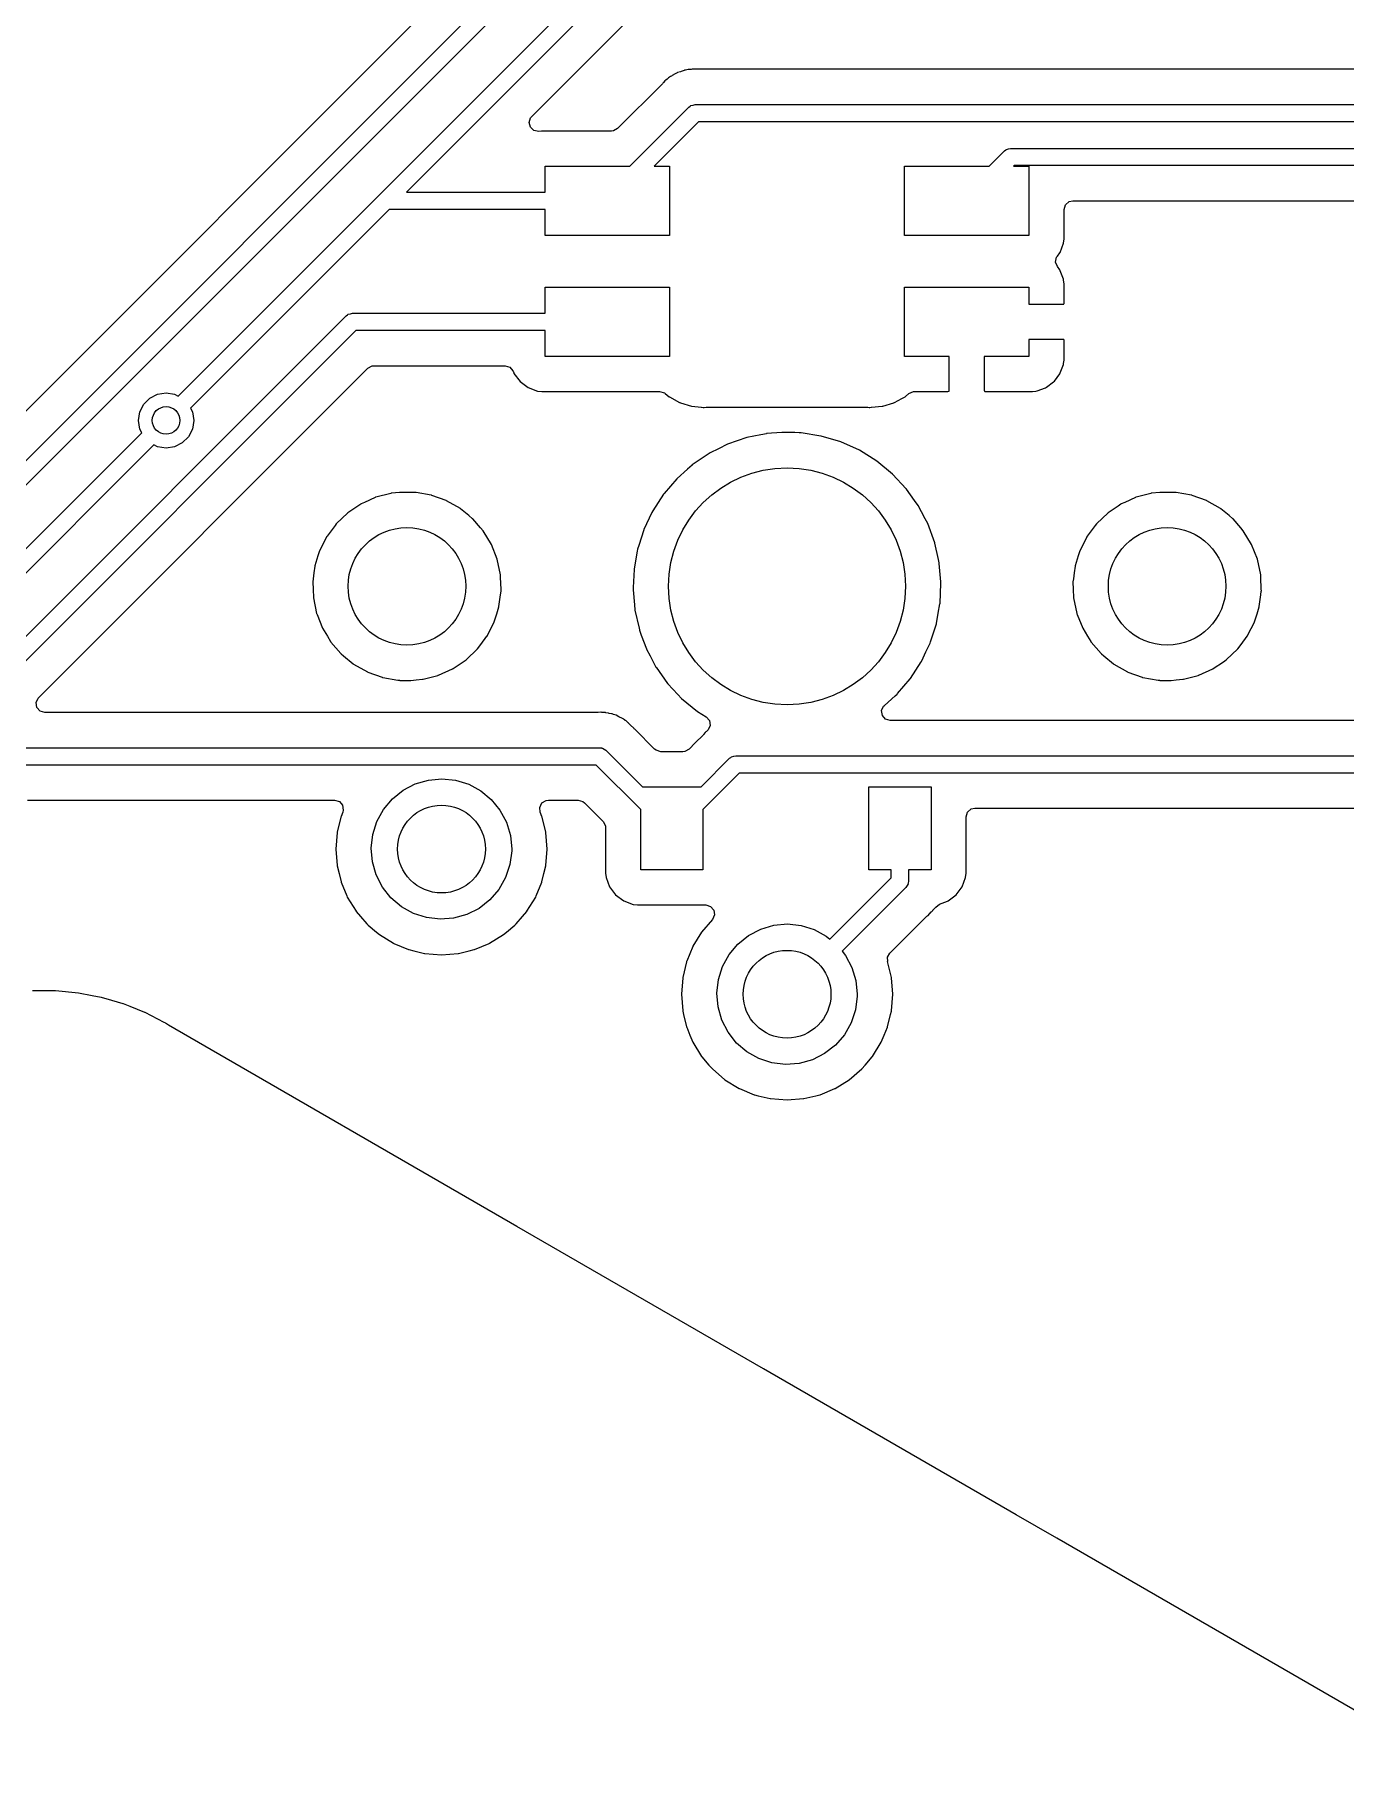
# Model space of a CAD drawing. Extents: x 189 to 319, y -167 to -61.
# Drawn here: x 276.86 to 295.83, y -166.07 to -141.1 of the extents above; entities that cross this region are included whole.
import ezdxf

# ---------------------------------------------------------------- set-up
doc = ezdxf.new("R2010")
doc.units = 0
doc.layers.add('BLACK', color=7, linetype='CONTINUOUS')

msp = doc.modelspace()

# ---------------------------------------------------------------- linework, layer by layer
at = {"layer": 'BLACK', "linetype": 'CONTINUOUS'}
for p, q in [((295.741, -127.544), (275.548, -147.736)), ((275.722, -148.281), (296.286, -127.717)), ((296.499, -127.857), (275.862, -148.494)), ((281.853, -143.421), (294.537, -130.737)), ((294.677, -130.95), (282.243, -143.384)), ((284.055, -142.291), (294.276, -132.069)), ((285.982, -141.775), (285.964, -141.797)), ((285.998, -141.763), (285.982, -141.775)), ((286.013, -141.75), (285.998, -141.763)), ((286.028, -141.735), (286.013, -141.75)), ((286.035, -141.731), (286.028, -141.735)), ((286.066, -141.713), (286.035, -141.731)), ((286.035, -141.731), (286.035, -141.731)), ((286.076, -141.706), (286.066, -141.713)), ((286.081, -141.703), (286.076, -141.706)), ((286.09, -141.696), (286.081, -141.703)), ((286.105, -141.685), (286.09, -141.696)), ((286.111, -141.68), (286.105, -141.685)), ((286.105, -141.685), (286.105, -141.685)), ((286.13, -141.673), (286.111, -141.68)), ((286.148, -141.664), (286.13, -141.673)), ((286.159, -141.658), (286.148, -141.664)), ((286.166, -141.654), (286.159, -141.658)), ((286.159, -141.658), (286.159, -141.658)), ((286.208, -141.642), (286.166, -141.654)), ((286.219, -141.638), (286.208, -141.642)), ((286.26, -141.622), (286.219, -141.638)), ((286.268, -141.621), (286.26, -141.622)), ((286.28, -141.619), (286.268, -141.621)), ((286.268, -141.621), (286.268, -141.621)), ((286.3, -141.615), (286.28, -141.619)), ((286.302, -141.614), (286.3, -141.615)), ((286.319, -141.609), (286.302, -141.614)), ((286.363, -141.608), (286.319, -141.609)), ((286.375, -141.607), (286.363, -141.608)), ((286.379, -141.606), (286.375, -141.607)), ((286.375, -141.607), (286.375, -141.607)), ((286.375, -141.607), (286.375, -141.607)), ((286.375, -141.607), (286.375, -141.607)), ((286.407, -141.606), (286.379, -141.606)), ((286.411, -141.606), (286.407, -141.606)), ((286.471, -141.605), (286.411, -141.606)), ((286.479, -141.604), (286.471, -141.605)), ((286.487, -141.606), (286.479, -141.604)), ((286.498, -141.606), (286.487, -141.606)), ((303.601, -141.606), (286.498, -141.606)), ((285.946, -141.817), (285.299, -142.464)), ((285.954, -141.809), (285.946, -141.817)), ((285.964, -141.797), (285.954, -141.809)), ((285.473, -143.009), (286.331, -142.152)), ((286.331, -142.152), (286.349, -142.138)), ((286.349, -142.138), (286.352, -142.135)), ((286.352, -142.135), (286.354, -142.134)), ((286.354, -142.134), (286.359, -142.13)), ((286.359, -142.13), (286.39, -142.124)), ((286.39, -142.124), (286.419, -142.115)), ((286.419, -142.115), (306.152, -142.115)), ((284.018, -142.376), (284.04, -142.308)), ((284.036, -142.445), (284.018, -142.376)), ((284.088, -142.493), (284.036, -142.445)), ((284.04, -142.308), (284.055, -142.291)), ((284.158, -142.505), (284.088, -142.493)), ((284.198, -142.501), (284.158, -142.505)), ((284.202, -142.501), (284.198, -142.501)), ((285.21, -142.501), (284.202, -142.501)), ((285.237, -142.498), (285.21, -142.501)), ((285.299, -142.464), (285.237, -142.498)), ((286.471, -142.365), (285.827, -143.009)), ((306.1, -142.365), (286.471, -142.365)), ((290.896, -142.787), (290.914, -142.773)), ((290.914, -142.773), (290.917, -142.77)), ((290.917, -142.77), (290.919, -142.769)), ((290.919, -142.769), (290.924, -142.765)), ((290.924, -142.765), (290.955, -142.759)), ((290.955, -142.759), (290.984, -142.75)), ((290.984, -142.75), (304.165, -142.75)), ((284.25, -143.384), (284.25, -143.009)), ((284.25, -143.009), (285.473, -143.009)), ((285.827, -143.009), (286.05, -143.009)), ((286.05, -143.009), (286.05, -144.009)), ((289.45, -144.009), (289.45, -143.009)), ((289.45, -143.009), (290.673, -143.009)), ((290.673, -143.009), (290.896, -142.787)), ((291.036, -143), (291.027, -143.009)), ((291.027, -143.009), (291.25, -143.009)), ((304.113, -143), (291.036, -143)), ((291.25, -143.009), (291.25, -144.009)), ((278.942, -146.332), (281.853, -143.421)), ((282.243, -143.384), (284.25, -143.384)), ((291.779, -143.566), (291.832, -143.52)), ((291.832, -143.52), (291.885, -143.508)), ((291.885, -143.508), (303.85, -143.508)), ((281.993, -143.634), (279.118, -146.508)), ((284.25, -143.634), (281.993, -143.634)), ((284.25, -144.009), (284.25, -143.634)), ((291.758, -143.635), (291.779, -143.566)), ((291.758, -144.057), (291.758, -143.635)), ((286.05, -144.009), (284.25, -144.009)), ((291.25, -144.009), (289.45, -144.009)), ((291.661, -144.309), (291.695, -144.263)), ((291.695, -144.263), (291.701, -144.256)), ((291.695, -144.263), (291.695, -144.263)), ((291.701, -144.256), (291.752, -144.119)), ((291.752, -144.119), (291.758, -144.057)), ((291.636, -144.394), (291.651, -144.324)), ((291.661, -144.46), (291.636, -144.394)), ((291.651, -144.324), (291.661, -144.309)), ((291.695, -144.505), (291.661, -144.46)), ((291.703, -144.521), (291.695, -144.505)), ((291.748, -144.641), (291.703, -144.521)), ((284.25, -145.134), (284.25, -144.759)), ((284.25, -144.759), (286.05, -144.759)), ((286.05, -144.759), (286.05, -145.759)), ((289.45, -145.759), (289.45, -144.759)), ((289.45, -144.759), (291.25, -144.759)), ((291.25, -144.759), (291.25, -145.005)), ((291.752, -144.657), (291.748, -144.641)), ((291.758, -144.708), (291.752, -144.657)), ((291.758, -144.714), (291.758, -144.708)), ((291.758, -144.992), (291.758, -144.714)), ((291.25, -145.005), (291.74, -145.005)), ((291.74, -145.005), (291.755, -145.001)), ((291.755, -145.001), (291.756, -144.999)), ((291.756, -144.999), (291.758, -144.992)), ((272.694, -153.849), (281.372, -145.171)), ((281.372, -145.171), (281.39, -145.157)), ((281.39, -145.157), (281.393, -145.154)), ((281.393, -145.154), (281.395, -145.153)), ((281.395, -145.153), (281.401, -145.149)), ((281.401, -145.149), (281.431, -145.143)), ((281.431, -145.143), (281.46, -145.134)), ((281.46, -145.134), (284.25, -145.134)), ((281.512, -145.384), (272.834, -154.062)), ((284.25, -145.384), (281.512, -145.384)), ((284.25, -145.759), (284.25, -145.384)), ((291.744, -145.513), (291.25, -145.513)), ((291.25, -145.513), (291.25, -145.759)), ((291.752, -145.515), (291.744, -145.513)), ((291.754, -145.516), (291.752, -145.515)), ((291.758, -145.531), (291.754, -145.516)), ((291.758, -145.804), (291.758, -145.531)), ((286.05, -145.759), (284.25, -145.759)), ((290.096, -145.759), (289.45, -145.759)), ((290.096, -146.254), (290.096, -145.759)), ((291.25, -145.759), (290.604, -145.759)), ((290.604, -145.759), (290.604, -146.249)), ((276.92, -150.695), (281.686, -145.93)), ((281.686, -145.93), (281.748, -145.895)), ((281.748, -145.895), (281.775, -145.893)), ((281.775, -145.893), (283.67, -145.893)), ((283.67, -145.893), (283.738, -145.913)), ((283.738, -145.913), (283.784, -145.966)), ((283.784, -145.966), (283.788, -145.974)), ((283.788, -145.974), (283.796, -145.997)), ((283.796, -145.997), (283.799, -146.006)), ((283.799, -146.006), (283.887, -146.122)), ((291.618, -146.115), (291.695, -146.013)), ((291.695, -146.013), (291.703, -145.997)), ((291.703, -145.997), (291.748, -145.877)), ((291.748, -145.877), (291.752, -145.861)), ((291.752, -145.861), (291.758, -145.811)), ((291.758, -145.811), (291.758, -145.804)), ((283.887, -146.122), (284.003, -146.21)), ((284.003, -146.21), (284.14, -146.261)), ((284.14, -146.261), (284.202, -146.268)), ((284.202, -146.268), (285.906, -146.268)), ((285.906, -146.268), (285.975, -146.288)), ((289.514, -146.296), (289.58, -146.268)), ((289.58, -146.268), (289.594, -146.267)), ((289.594, -146.267), (290.078, -146.267)), ((290.078, -146.267), (290.093, -146.263)), ((290.093, -146.263), (290.094, -146.261)), ((290.094, -146.261), (290.096, -146.254)), ((290.604, -146.249), (290.608, -146.264)), ((290.608, -146.264), (290.61, -146.265)), ((290.61, -146.265), (290.618, -146.267)), ((290.618, -146.267), (291.295, -146.267)), ((291.295, -146.267), (291.301, -146.267)), ((291.301, -146.267), (291.352, -146.261)), ((291.352, -146.261), (291.368, -146.258)), ((291.368, -146.258), (291.488, -146.212)), ((291.488, -146.212), (291.504, -146.204)), ((291.504, -146.204), (291.606, -146.127)), ((291.606, -146.127), (291.618, -146.115)), ((278.385, -146.561), (278.441, -146.45)), ((278.441, -146.45), (278.53, -146.361)), ((278.53, -146.361), (278.641, -146.305)), ((278.641, -146.305), (278.765, -146.285)), ((278.765, -146.285), (278.889, -146.305)), ((278.889, -146.305), (278.942, -146.332)), ((279.118, -146.508), (279.145, -146.561)), ((285.975, -146.288), (285.986, -146.296)), ((285.986, -146.296), (286.043, -146.343)), ((286.043, -146.343), (286.049, -146.346)), ((286.049, -146.346), (286.195, -146.424)), ((286.195, -146.424), (286.195, -146.424)), ((286.195, -146.424), (286.201, -146.427)), ((286.201, -146.427), (286.207, -146.429)), ((286.207, -146.429), (286.207, -146.429)), ((286.207, -146.429), (286.366, -146.477)), ((286.366, -146.477), (286.366, -146.477)), ((286.366, -146.477), (286.372, -146.479)), ((286.372, -146.479), (286.506, -146.492)), ((286.506, -146.492), (286.514, -146.493)), ((286.514, -146.493), (286.537, -146.497)), ((286.537, -146.497), (286.544, -146.497)), ((286.544, -146.497), (286.545, -146.497)), ((286.545, -146.497), (286.545, -146.497)), ((286.545, -146.497), (286.55, -146.497)), ((286.55, -146.497), (286.578, -146.493)), ((286.578, -146.493), (286.595, -146.492)), ((286.595, -146.492), (288.897, -146.492)), ((288.897, -146.492), (288.918, -146.494)), ((288.918, -146.494), (288.937, -146.497)), ((288.937, -146.497), (288.944, -146.497)), ((288.944, -146.497), (288.945, -146.497)), ((288.945, -146.497), (288.945, -146.497)), ((288.945, -146.497), (288.95, -146.497)), ((288.95, -146.497), (288.966, -146.495)), ((288.966, -146.495), (288.971, -146.494)), ((288.971, -146.494), (289.128, -146.479)), ((289.128, -146.479), (289.134, -146.477)), ((289.134, -146.477), (289.293, -146.429)), ((289.134, -146.477), (289.134, -146.477)), ((289.293, -146.429), (289.299, -146.427)), ((289.293, -146.429), (289.293, -146.429)), ((289.299, -146.427), (289.305, -146.424)), ((289.305, -146.424), (289.412, -146.367)), ((289.305, -146.424), (289.305, -146.424)), ((289.412, -146.367), (289.457, -146.343)), ((289.457, -146.343), (289.462, -146.339)), ((289.462, -146.339), (289.514, -146.296)), ((289.462, -146.339), (289.462, -146.339)), ((278.365, -146.685), (278.385, -146.561)), ((278.385, -146.809), (278.365, -146.685)), ((279.145, -146.561), (279.165, -146.685)), ((279.165, -146.685), (279.145, -146.809)), ((272.024, -153.25), (278.412, -146.862)), ((278.412, -146.862), (278.385, -146.809)), ((279, -147.009), (278.889, -147.065)), ((279.089, -146.92), (279, -147.009)), ((279.145, -146.809), (279.089, -146.92)), ((287.166, -146.934), (286.887, -147.03)), ((287.369, -146.893), (287.166, -146.934)), ((287.451, -146.877), (287.369, -146.893)), ((287.455, -146.876), (287.451, -146.877)), ((287.451, -146.877), (287.451, -146.877)), ((287.675, -146.861), (287.455, -146.876)), ((287.86, -146.861), (287.675, -146.861)), ((287.861, -146.861), (287.86, -146.861)), ((287.927, -146.864), (287.861, -146.861)), ((287.861, -146.861), (287.861, -146.861)), ((287.952, -146.865), (287.927, -146.864)), ((287.955, -146.866), (287.952, -146.865)), ((288.239, -146.911), (287.955, -146.866)), ((287.955, -146.866), (287.955, -146.866)), ((288.244, -146.911), (288.239, -146.911)), ((288.239, -146.911), (288.239, -146.911)), ((288.527, -146.996), (288.244, -146.911)), ((288.796, -147.117), (288.527, -146.996)), ((278.588, -147.038), (272.164, -153.463)), ((278.641, -147.065), (278.588, -147.038)), ((278.765, -147.085), (278.641, -147.065)), ((278.889, -147.065), (278.765, -147.085)), ((286.623, -147.162), (286.378, -147.328)), ((286.637, -147.155), (286.623, -147.162)), ((286.759, -147.094), (286.637, -147.155)), ((286.887, -147.03), (286.759, -147.094)), ((289.047, -147.273), (288.796, -147.117)), ((289.275, -147.46), (289.047, -147.273)), ((286.155, -147.528), (285.974, -147.741)), ((286.158, -147.525), (286.155, -147.528)), ((286.155, -147.528), (286.155, -147.528)), ((286.31, -147.39), (286.158, -147.525)), ((286.375, -147.331), (286.31, -147.39)), ((286.378, -147.328), (286.375, -147.331)), ((286.375, -147.331), (286.375, -147.331)), ((289.278, -147.463), (289.275, -147.46)), ((289.474, -147.673), (289.278, -147.463)), ((282.015, -147.741), (281.802, -147.796)), ((282.02, -147.739), (282.015, -147.741)), ((282.015, -147.741), (282.015, -147.741)), ((282.025, -147.739), (282.02, -147.739)), ((282.144, -147.729), (282.025, -147.739)), ((282.025, -147.739), (282.025, -147.739)), ((282.192, -147.725), (282.144, -147.729)), ((282.354, -147.725), (282.192, -147.725)), ((282.356, -147.725), (282.354, -147.725)), ((282.361, -147.725), (282.356, -147.725)), ((282.356, -147.725), (282.356, -147.725)), ((282.378, -147.726), (282.361, -147.725)), ((282.382, -147.727), (282.378, -147.726)), ((282.6, -147.766), (282.382, -147.727)), ((282.382, -147.727), (282.382, -147.727)), ((282.605, -147.767), (282.6, -147.766)), ((282.6, -147.766), (282.6, -147.766)), ((282.61, -147.769), (282.605, -147.767)), ((282.817, -147.844), (282.61, -147.769)), ((282.61, -147.769), (282.61, -147.769)), ((285.964, -147.753), (285.807, -147.994)), ((285.966, -147.749), (285.964, -147.753)), ((285.964, -147.753), (285.964, -147.753)), ((285.974, -147.741), (285.966, -147.749)), ((289.477, -147.676), (289.474, -147.673)), ((289.474, -147.673), (289.474, -147.673)), ((289.479, -147.679), (289.477, -147.676)), ((289.596, -147.844), (289.479, -147.679)), ((289.479, -147.679), (289.479, -147.679)), ((293.015, -147.741), (292.802, -147.796)), ((293.02, -147.739), (293.015, -147.741)), ((293.015, -147.741), (293.015, -147.741)), ((293.025, -147.739), (293.02, -147.739)), ((293.144, -147.729), (293.025, -147.739)), ((293.025, -147.739), (293.025, -147.739)), ((293.192, -147.725), (293.144, -147.729)), ((293.354, -147.725), (293.192, -147.725)), ((293.356, -147.725), (293.354, -147.725)), ((293.361, -147.725), (293.356, -147.725)), ((293.356, -147.725), (293.356, -147.725)), ((293.378, -147.726), (293.361, -147.725)), ((293.382, -147.727), (293.378, -147.726)), ((293.6, -147.766), (293.382, -147.727)), ((293.382, -147.727), (293.382, -147.727)), ((293.605, -147.767), (293.6, -147.766)), ((293.6, -147.766), (293.6, -147.766)), ((293.61, -147.769), (293.605, -147.767)), ((293.817, -147.844), (293.61, -147.769)), ((293.61, -147.769), (293.61, -147.769)), ((281.395, -148.021), (281.228, -148.18)), ((281.54, -147.923), (281.395, -148.021)), ((281.582, -147.895), (281.54, -147.923)), ((281.586, -147.892), (281.582, -147.895)), ((281.582, -147.895), (281.582, -147.895)), ((281.636, -147.87), (281.586, -147.892)), ((281.792, -147.799), (281.636, -147.87)), ((281.797, -147.797), (281.792, -147.799)), ((281.792, -147.799), (281.792, -147.799)), ((281.802, -147.796), (281.797, -147.797)), ((281.802, -147.796), (281.802, -147.796)), ((282.822, -147.846), (282.817, -147.844)), ((282.817, -147.844), (282.817, -147.844)), ((283.023, -147.96), (282.822, -147.846)), ((283.027, -147.963), (283.023, -147.96)), ((283.145, -148.06), (283.027, -147.963)), ((283.027, -147.963), (283.027, -147.963)), ((285.795, -148.018), (285.678, -148.264)), ((285.803, -148.001), (285.795, -148.018)), ((285.805, -147.997), (285.803, -148.001)), ((285.803, -148.001), (285.803, -148.001)), ((285.807, -147.994), (285.805, -147.997)), ((289.648, -147.917), (289.596, -147.844)), ((289.697, -148.009), (289.648, -147.917)), ((289.75, -148.11), (289.697, -148.009)), ((292.395, -148.021), (292.228, -148.18)), ((292.54, -147.923), (292.395, -148.021)), ((292.582, -147.895), (292.54, -147.923)), ((292.586, -147.892), (292.582, -147.895)), ((292.582, -147.895), (292.582, -147.895)), ((292.636, -147.87), (292.586, -147.892)), ((292.792, -147.799), (292.636, -147.87)), ((292.797, -147.797), (292.792, -147.799)), ((292.792, -147.799), (292.792, -147.799)), ((292.802, -147.796), (292.797, -147.797)), ((292.802, -147.796), (292.802, -147.796)), ((293.822, -147.846), (293.817, -147.844)), ((293.817, -147.844), (293.817, -147.844)), ((294.023, -147.96), (293.822, -147.846)), ((294.027, -147.963), (294.023, -147.96)), ((294.145, -148.06), (294.027, -147.963)), ((294.027, -147.963), (294.027, -147.963)), ((281.21, -148.204), (281.094, -148.36)), ((281.228, -148.18), (281.21, -148.204)), ((283.201, -148.106), (283.145, -148.06)), ((283.205, -148.11), (283.201, -148.106)), ((283.316, -148.238), (283.205, -148.11)), ((283.205, -148.11), (283.205, -148.11)), ((283.352, -148.28), (283.316, -148.238)), ((285.677, -148.268), (285.605, -148.493)), ((285.678, -148.264), (285.677, -148.268)), ((285.677, -148.268), (285.677, -148.268)), ((289.785, -148.178), (289.75, -148.11)), ((289.887, -148.455), (289.785, -148.178)), ((292.21, -148.204), (292.094, -148.36)), ((292.228, -148.18), (292.21, -148.204)), ((294.201, -148.106), (294.145, -148.06)), ((294.205, -148.11), (294.201, -148.106)), ((294.316, -148.238), (294.205, -148.11)), ((294.205, -148.11), (294.205, -148.11)), ((294.352, -148.28), (294.316, -148.238)), ((281.033, -148.477), (280.986, -148.571)), ((281.088, -148.37), (281.033, -148.477)), ((281.09, -148.365), (281.088, -148.37)), ((281.094, -148.36), (281.09, -148.365)), ((283.472, -148.477), (283.352, -148.28)), ((283.557, -148.692), (283.472, -148.477)), ((285.605, -148.493), (285.588, -148.545)), ((289.888, -148.459), (289.887, -148.455)), ((289.941, -148.697), (289.888, -148.459)), ((289.888, -148.459), (289.888, -148.459)), ((292.033, -148.477), (291.986, -148.571)), ((292.088, -148.37), (292.033, -148.477)), ((292.09, -148.365), (292.088, -148.37)), ((292.094, -148.36), (292.09, -148.365)), ((294.472, -148.477), (294.352, -148.28)), ((294.557, -148.692), (294.472, -148.477)), ((280.963, -148.644), (280.919, -148.786)), ((280.986, -148.571), (280.963, -148.644)), ((283.604, -148.918), (283.557, -148.692)), ((285.583, -148.576), (285.537, -148.831)), ((285.588, -148.545), (285.583, -148.576)), ((289.952, -148.743), (289.941, -148.697)), ((289.953, -148.755), (289.952, -148.743)), ((289.976, -149.02), (289.953, -148.755)), ((291.963, -148.644), (291.919, -148.786)), ((291.986, -148.571), (291.963, -148.644)), ((294.604, -148.918), (294.557, -148.692)), ((280.893, -148.975), (280.887, -149.02)), ((280.887, -149.02), (280.887, -149.025)), ((280.887, -149.025), (280.891, -149.127)), ((280.887, -149.025), (280.887, -149.025)), ((280.904, -148.891), (280.893, -148.975)), ((280.918, -148.791), (280.904, -148.891)), ((280.919, -148.786), (280.918, -148.791)), ((280.919, -148.786), (280.919, -148.786)), ((283.606, -148.957), (283.604, -148.918)), ((283.612, -149.127), (283.606, -148.957)), ((285.536, -148.84), (285.524, -149.1)), ((285.537, -148.831), (285.536, -148.836)), ((285.536, -148.836), (285.536, -148.84)), ((285.536, -148.84), (285.536, -148.84)), ((289.977, -149.037), (289.976, -149.02)), ((291.893, -148.975), (291.887, -149.02)), ((291.887, -149.02), (291.887, -149.025)), ((291.887, -149.025), (291.891, -149.127)), ((291.887, -149.025), (291.887, -149.025)), ((291.904, -148.891), (291.893, -148.975)), ((291.918, -148.791), (291.904, -148.891)), ((291.919, -148.786), (291.918, -148.791)), ((291.919, -148.786), (291.919, -148.786)), ((294.606, -148.957), (294.604, -148.918)), ((294.612, -149.127), (294.606, -148.957)), ((280.891, -149.127), (280.896, -149.25)), ((280.896, -149.25), (280.943, -149.476)), ((283.582, -149.377), (283.605, -149.206)), ((283.605, -149.206), (283.612, -149.154)), ((283.613, -149.148), (283.612, -149.127)), ((283.612, -149.154), (283.613, -149.148)), ((283.612, -149.154), (283.612, -149.154)), ((285.524, -149.1), (285.523, -149.131)), ((285.523, -149.131), (285.523, -149.135)), ((285.523, -149.135), (285.523, -149.135)), ((285.523, -149.135), (285.542, -149.352)), ((289.964, -149.328), (289.977, -149.042)), ((289.977, -149.042), (289.977, -149.037)), ((289.977, -149.042), (289.977, -149.042)), ((291.891, -149.127), (291.896, -149.25)), ((291.896, -149.25), (291.943, -149.476)), ((294.582, -149.377), (294.605, -149.206)), ((294.605, -149.206), (294.612, -149.154)), ((294.613, -149.148), (294.612, -149.127)), ((294.612, -149.154), (294.613, -149.148)), ((294.612, -149.154), (294.612, -149.154)), ((280.943, -149.476), (280.945, -149.481)), ((280.945, -149.481), (280.945, -149.481)), ((280.945, -149.481), (280.95, -149.494)), ((280.95, -149.494), (281.028, -149.691)), ((283.514, -149.597), (283.55, -149.481)), ((283.55, -149.481), (283.581, -149.382)), ((283.581, -149.382), (283.582, -149.377)), ((283.581, -149.382), (283.581, -149.382)), ((285.542, -149.352), (285.548, -149.425)), ((285.548, -149.425), (285.549, -149.429)), ((285.549, -149.429), (285.549, -149.429)), ((285.549, -149.429), (285.608, -149.691)), ((289.912, -149.623), (289.939, -149.471)), ((289.939, -149.471), (289.963, -149.337)), ((289.963, -149.337), (289.964, -149.332)), ((289.963, -149.337), (289.963, -149.337)), ((289.964, -149.332), (289.964, -149.328)), ((291.943, -149.476), (291.945, -149.481)), ((291.945, -149.481), (291.945, -149.481)), ((291.945, -149.481), (291.95, -149.494)), ((291.95, -149.494), (292.028, -149.691)), ((294.514, -149.597), (294.55, -149.481)), ((294.55, -149.481), (294.581, -149.382)), ((294.581, -149.382), (294.582, -149.377)), ((294.581, -149.382), (294.581, -149.382)), ((281.028, -149.691), (281.099, -149.807)), ((283.41, -149.803), (283.464, -149.695)), ((283.464, -149.695), (283.512, -149.602)), ((283.512, -149.602), (283.514, -149.597)), ((283.512, -149.602), (283.512, -149.602)), ((285.608, -149.691), (285.613, -149.713)), ((285.613, -149.713), (285.614, -149.717)), ((285.614, -149.717), (285.614, -149.717)), ((285.614, -149.717), (285.64, -149.789)), ((289.826, -149.889), (289.911, -149.627)), ((289.911, -149.627), (289.912, -149.623)), ((289.911, -149.627), (289.911, -149.627)), ((292.028, -149.691), (292.099, -149.807)), ((294.41, -149.803), (294.464, -149.695)), ((294.464, -149.695), (294.512, -149.602)), ((294.512, -149.602), (294.514, -149.597)), ((294.512, -149.602), (294.512, -149.602)), ((281.099, -149.807), (281.145, -149.883)), ((281.145, -149.883), (281.148, -149.888)), ((281.148, -149.888), (281.151, -149.892)), ((281.151, -149.892), (281.295, -150.057)), ((283.105, -150.147), (283.272, -149.988)), ((283.272, -149.988), (283.319, -149.924)), ((283.319, -149.924), (283.406, -149.807)), ((283.406, -149.807), (283.41, -149.803)), ((283.406, -149.807), (283.406, -149.807)), ((285.64, -149.789), (285.715, -149.99)), ((285.715, -149.99), (285.717, -149.994)), ((285.717, -149.994), (285.717, -149.994)), ((285.717, -149.994), (285.767, -150.09)), ((289.76, -150.034), (289.822, -149.904)), ((289.822, -149.904), (289.826, -149.889)), ((292.099, -149.807), (292.145, -149.883)), ((292.145, -149.883), (292.148, -149.888)), ((292.148, -149.888), (292.151, -149.892)), ((292.151, -149.892), (292.295, -150.057)), ((294.105, -150.147), (294.272, -149.988)), ((294.272, -149.988), (294.319, -149.924)), ((294.319, -149.924), (294.406, -149.807)), ((294.406, -149.807), (294.41, -149.803)), ((294.406, -149.807), (294.406, -149.807)), ((281.295, -150.057), (281.299, -150.062)), ((281.299, -150.062), (281.332, -150.089)), ((281.332, -150.089), (281.473, -150.205)), ((281.473, -150.205), (281.473, -150.205)), ((281.473, -150.205), (281.477, -150.208)), ((281.477, -150.208), (281.678, -150.323)), ((282.914, -150.276), (282.918, -150.273)), ((282.918, -150.273), (283.065, -150.175)), ((282.918, -150.273), (282.918, -150.273)), ((283.065, -150.175), (283.105, -150.147)), ((285.767, -150.09), (285.852, -150.252)), ((285.852, -150.252), (285.855, -150.255)), ((285.855, -150.255), (286.021, -150.489)), ((289.536, -150.415), (289.693, -150.175)), ((289.693, -150.175), (289.695, -150.171)), ((289.693, -150.175), (289.693, -150.175)), ((289.695, -150.171), (289.7, -150.161)), ((289.7, -150.161), (289.76, -150.034)), ((292.295, -150.057), (292.299, -150.062)), ((292.299, -150.062), (292.332, -150.089)), ((292.332, -150.089), (292.473, -150.205)), ((292.473, -150.205), (292.473, -150.205)), ((292.473, -150.205), (292.477, -150.208)), ((292.477, -150.208), (292.678, -150.323)), ((293.914, -150.276), (293.918, -150.273)), ((293.918, -150.273), (294.065, -150.175)), ((293.918, -150.273), (293.918, -150.273)), ((294.065, -150.175), (294.105, -150.147)), ((281.678, -150.323), (281.683, -150.324)), ((281.683, -150.324), (281.683, -150.324)), ((281.683, -150.324), (281.89, -150.399)), ((281.89, -150.399), (281.89, -150.399)), ((281.89, -150.399), (281.895, -150.401)), ((281.895, -150.401), (281.9, -150.402)), ((281.9, -150.402), (281.9, -150.402)), ((281.9, -150.402), (282.118, -150.442)), ((282.118, -150.442), (282.118, -150.442)), ((282.118, -150.442), (282.122, -150.442)), ((282.122, -150.442), (282.139, -150.443)), ((282.139, -150.443), (282.144, -150.443)), ((282.144, -150.443), (282.144, -150.443)), ((282.144, -150.443), (282.146, -150.444)), ((282.146, -150.444), (282.308, -150.444)), ((282.308, -150.444), (282.382, -150.437)), ((282.382, -150.437), (282.475, -150.429)), ((282.475, -150.429), (282.475, -150.429)), ((282.475, -150.429), (282.48, -150.429)), ((282.48, -150.429), (282.485, -150.428)), ((282.485, -150.428), (282.698, -150.372)), ((282.485, -150.428), (282.485, -150.428)), ((282.698, -150.372), (282.703, -150.371)), ((282.698, -150.372), (282.698, -150.372)), ((282.703, -150.371), (282.708, -150.369)), ((282.708, -150.369), (282.909, -150.278)), ((282.708, -150.369), (282.708, -150.369)), ((282.909, -150.278), (282.914, -150.276)), ((286.021, -150.489), (286.021, -150.489)), ((286.021, -150.489), (286.023, -150.492)), ((286.023, -150.492), (286.026, -150.495)), ((286.026, -150.495), (286.026, -150.495)), ((286.026, -150.495), (286.169, -150.648)), ((289.348, -150.635), (289.531, -150.422)), ((289.531, -150.422), (289.534, -150.419)), ((289.531, -150.422), (289.531, -150.422)), ((289.534, -150.419), (289.536, -150.415)), ((289.536, -150.415), (289.536, -150.415)), ((292.678, -150.323), (292.683, -150.324)), ((292.683, -150.324), (292.683, -150.324)), ((292.683, -150.324), (292.89, -150.399)), ((292.89, -150.399), (292.89, -150.399)), ((292.89, -150.399), (292.895, -150.401)), ((292.895, -150.401), (292.9, -150.402)), ((292.9, -150.402), (292.9, -150.402)), ((292.9, -150.402), (293.118, -150.442)), ((293.118, -150.442), (293.118, -150.442)), ((293.118, -150.442), (293.122, -150.442)), ((293.122, -150.442), (293.139, -150.443)), ((293.139, -150.443), (293.144, -150.443)), ((293.144, -150.443), (293.144, -150.443)), ((293.144, -150.443), (293.146, -150.444)), ((293.146, -150.444), (293.308, -150.444)), ((293.308, -150.444), (293.382, -150.437)), ((293.382, -150.437), (293.475, -150.429)), ((293.475, -150.429), (293.475, -150.429)), ((293.475, -150.429), (293.48, -150.429)), ((293.48, -150.429), (293.485, -150.428)), ((293.485, -150.428), (293.698, -150.372)), ((293.485, -150.428), (293.485, -150.428)), ((293.698, -150.372), (293.703, -150.371)), ((293.698, -150.372), (293.698, -150.372)), ((293.703, -150.371), (293.708, -150.369)), ((293.708, -150.369), (293.909, -150.278)), ((293.708, -150.369), (293.708, -150.369)), ((293.909, -150.278), (293.914, -150.276)), ((276.885, -150.766), (276.914, -150.702)), ((276.895, -150.836), (276.885, -150.766)), ((276.914, -150.702), (276.92, -150.695)), ((286.169, -150.648), (286.225, -150.708)), ((286.225, -150.708), (286.453, -150.896)), ((289.159, -150.806), (289.314, -150.668)), ((289.314, -150.668), (289.342, -150.643)), ((289.342, -150.643), (289.348, -150.635)), ((276.941, -150.89), (276.895, -150.836)), ((277.009, -150.91), (276.941, -150.89)), ((285.006, -150.91), (277.009, -150.91)), ((285.018, -150.91), (285.006, -150.91)), ((285.054, -150.906), (285.018, -150.91)), ((285.062, -150.905), (285.054, -150.906)), ((285.07, -150.907), (285.062, -150.905)), ((285.082, -150.909), (285.07, -150.907)), ((285.102, -150.91), (285.082, -150.909)), ((285.122, -150.91), (285.102, -150.91)), ((285.13, -150.912), (285.122, -150.91)), ((285.165, -150.921), (285.13, -150.912)), ((285.13, -150.912), (285.13, -150.912)), ((285.177, -150.923), (285.165, -150.921)), ((285.212, -150.929), (285.177, -150.923)), ((285.22, -150.93), (285.212, -150.929)), ((285.212, -150.929), (285.212, -150.929)), ((285.227, -150.934), (285.22, -150.93)), ((285.239, -150.938), (285.227, -150.934)), ((285.227, -150.934), (285.227, -150.934)), ((285.258, -150.945), (285.239, -150.938)), ((285.277, -150.95), (285.258, -150.945)), ((285.316, -150.971), (285.277, -150.95)), ((285.327, -150.976), (285.316, -150.971)), ((285.36, -150.991), (285.327, -150.976)), ((285.367, -150.994), (285.36, -150.991)), ((285.36, -150.991), (285.36, -150.991)), ((285.379, -151.003), (285.367, -150.994)), ((285.383, -151.006), (285.379, -151.003)), ((285.4, -151.017), (285.383, -151.006)), ((285.41, -151.023), (285.4, -151.017)), ((285.417, -151.027), (285.41, -151.023)), ((285.41, -151.023), (285.41, -151.023)), ((286.453, -150.896), (286.578, -150.973)), ((286.578, -150.973), (286.626, -151.026)), ((289.119, -150.882), (289.148, -150.818)), ((289.129, -150.952), (289.119, -150.882)), ((289.175, -151.006), (289.129, -150.952)), ((289.148, -150.818), (289.159, -150.806)), ((289.243, -151.026), (289.175, -151.006)), ((285.442, -151.05), (285.417, -151.027)), ((285.45, -151.057), (285.442, -151.05)), ((285.459, -151.065), (285.45, -151.057)), ((285.462, -151.067), (285.459, -151.065)), ((285.482, -151.087), (285.462, -151.067)), ((285.484, -151.09), (285.482, -151.087)), ((285.534, -151.137), (285.484, -151.09)), ((285.538, -151.143), (285.534, -151.137)), ((285.546, -151.151), (285.538, -151.143)), ((285.833, -151.439), (285.546, -151.151)), ((286.534, -151.237), (286.421, -151.35)), ((286.542, -151.228), (286.534, -151.237)), ((286.565, -151.2), (286.542, -151.228)), ((286.57, -151.194), (286.565, -151.2)), ((286.565, -151.2), (286.565, -151.2)), ((286.576, -151.189), (286.57, -151.194)), ((286.586, -151.182), (286.576, -151.189)), ((286.576, -151.189), (286.576, -151.189)), ((286.609, -151.161), (286.586, -151.182)), ((286.637, -151.096), (286.609, -151.161)), ((286.626, -151.026), (286.637, -151.096)), ((300.146, -151.026), (289.243, -151.026)), ((276.446, -151.419), (285.042, -151.419)), ((285.042, -151.419), (285.064, -151.422)), ((285.064, -151.422), (285.069, -151.421)), ((285.069, -151.421), (285.071, -151.423)), ((285.071, -151.423), (285.078, -151.424)), ((285.078, -151.424), (285.103, -151.44)), ((285.103, -151.44), (285.13, -151.455)), ((285.13, -151.455), (285.659, -151.984)), ((285.854, -151.456), (285.833, -151.439)), ((285.922, -151.476), (285.854, -151.456)), ((286.243, -151.476), (285.922, -151.476)), ((286.27, -151.473), (286.243, -151.476)), ((286.332, -151.439), (286.27, -151.473)), ((286.421, -151.35), (286.332, -151.439)), ((284.99, -151.669), (276.498, -151.669)), ((285.633, -152.311), (284.99, -151.669)), ((286.506, -151.984), (286.919, -151.571)), ((286.919, -151.571), (286.937, -151.558)), ((286.937, -151.558), (286.94, -151.554)), ((286.94, -151.554), (286.942, -151.554)), ((286.942, -151.554), (286.947, -151.55)), ((286.947, -151.55), (286.978, -151.543)), ((286.978, -151.543), (287.007, -151.535)), ((287.007, -151.535), (300.409, -151.535)), ((282.194, -152.034), (282.369, -151.942)), ((282.369, -151.942), (282.56, -151.886)), ((282.56, -151.886), (282.757, -151.868)), ((282.757, -151.868), (282.954, -151.889)), ((282.954, -151.889), (283.144, -151.947)), ((283.144, -151.947), (283.318, -152.042)), ((285.659, -151.984), (286.506, -151.984)), ((287.059, -151.785), (286.533, -152.311)), ((300.46, -151.785), (287.059, -151.785)), ((288.933, -153.184), (288.933, -151.984)), ((288.933, -151.984), (289.833, -151.984)), ((289.833, -151.984), (289.833, -153.184)), ((276.761, -152.177), (281.204, -152.177)), ((281.204, -152.177), (281.272, -152.197)), ((281.272, -152.197), (281.319, -152.251)), ((281.319, -152.251), (281.329, -152.321)), ((281.912, -152.31), (282.039, -152.158)), ((282.039, -152.158), (282.194, -152.034)), ((283.318, -152.042), (283.471, -152.168)), ((283.471, -152.168), (283.596, -152.322)), ((284.172, -152.281), (284.204, -152.217)), ((284.204, -152.217), (284.265, -152.181)), ((284.265, -152.181), (284.296, -152.177)), ((284.296, -152.177), (284.727, -152.177)), ((284.727, -152.177), (284.796, -152.197)), ((284.796, -152.197), (284.817, -152.214)), ((284.817, -152.214), (285.087, -152.485)), ((281.293, -152.423), (281.241, -152.64)), ((281.296, -152.412), (281.293, -152.423)), ((281.321, -152.351), (281.296, -152.412)), ((281.329, -152.321), (281.321, -152.351)), ((281.756, -152.673), (281.816, -152.484)), ((281.816, -152.484), (281.912, -152.31)), ((283.596, -152.322), (283.689, -152.497)), ((283.689, -152.497), (283.747, -152.687)), ((284.179, -152.351), (284.172, -152.281)), ((284.204, -152.412), (284.179, -152.351)), ((284.207, -152.423), (284.204, -152.412)), ((284.259, -152.64), (284.207, -152.423)), ((285.087, -152.485), (285.121, -152.547)), ((285.633, -153.184), (285.633, -152.311)), ((286.533, -152.311), (286.533, -153.184)), ((290.341, -152.419), (290.361, -152.351)), ((290.341, -153.232), (290.341, -152.419)), ((290.361, -152.351), (290.415, -152.304)), ((290.415, -152.304), (290.467, -152.293)), ((290.467, -152.293), (300.382, -152.293)), ((281.24, -152.645), (281.221, -152.884)), ((281.241, -152.64), (281.24, -152.645)), ((281.241, -152.64), (281.241, -152.64)), ((281.734, -152.87), (281.756, -152.673)), ((283.747, -152.687), (283.766, -152.884)), ((284.26, -152.645), (284.259, -152.64)), ((284.259, -152.64), (284.259, -152.64)), ((284.279, -152.884), (284.26, -152.645)), ((285.121, -152.547), (285.124, -152.574)), ((285.124, -152.574), (285.124, -153.232)), ((281.221, -152.884), (281.24, -153.123)), ((281.751, -153.068), (281.734, -152.87)), ((283.766, -152.912), (283.741, -153.109)), ((283.766, -152.884), (283.766, -152.912)), ((284.26, -153.123), (284.279, -152.884)), ((281.24, -153.123), (281.241, -153.128)), ((281.241, -153.128), (281.241, -153.128)), ((281.241, -153.128), (281.267, -153.237)), ((281.267, -153.237), (281.296, -153.357)), ((281.805, -153.258), (281.751, -153.068)), ((281.896, -153.434), (281.805, -153.258)), ((283.741, -153.109), (283.678, -153.297)), ((284.204, -153.357), (284.233, -153.237)), ((284.233, -153.237), (284.259, -153.128)), ((284.259, -153.128), (284.26, -153.123)), ((284.259, -153.128), (284.259, -153.128)), ((285.124, -153.232), (285.131, -153.294)), ((286.533, -153.184), (285.633, -153.184)), ((289.258, -153.184), (288.933, -153.184)), ((289.258, -153.3), (289.258, -153.184)), ((289.833, -153.184), (289.508, -153.184)), ((289.508, -153.184), (289.508, -153.352)), ((290.334, -153.294), (290.341, -153.232)), ((281.296, -153.357), (281.298, -153.361)), ((281.298, -153.361), (281.298, -153.361)), ((281.298, -153.361), (281.381, -153.563)), ((282.019, -153.59), (281.896, -153.434)), ((283.58, -153.47), (283.451, -153.62)), ((283.678, -153.297), (283.58, -153.47)), ((284.119, -153.563), (284.202, -153.361)), ((284.202, -153.361), (284.204, -153.357)), ((284.202, -153.361), (284.202, -153.361)), ((285.131, -153.294), (285.182, -153.431)), ((285.182, -153.431), (285.269, -153.547)), ((288.371, -154.186), (289.258, -153.3)), ((289.471, -153.44), (288.548, -154.363)), ((289.486, -153.413), (289.471, -153.44)), ((289.502, -153.387), (289.486, -153.413)), ((289.503, -153.381), (289.502, -153.387)), ((289.505, -153.378), (289.503, -153.381)), ((289.508, -153.352), (289.504, -153.374)), ((289.504, -153.374), (289.505, -153.378)), ((290.196, -153.547), (290.283, -153.431)), ((290.283, -153.431), (290.334, -153.294)), ((281.381, -153.563), (281.387, -153.578)), ((281.387, -153.578), (281.513, -153.783)), ((282.17, -153.718), (282.019, -153.59)), ((282.343, -153.815), (282.17, -153.718)), ((283.294, -153.742), (283.117, -153.831)), ((283.451, -153.62), (283.294, -153.742)), ((283.987, -153.783), (284.113, -153.578)), ((284.113, -153.578), (284.119, -153.563)), ((285.269, -153.547), (285.386, -153.635)), ((285.386, -153.635), (285.522, -153.686)), ((285.522, -153.686), (285.584, -153.693)), ((285.584, -153.693), (286.575, -153.693)), ((286.575, -153.693), (286.643, -153.713)), ((286.643, -153.713), (286.69, -153.766)), ((286.69, -153.766), (286.7, -153.837)), ((289.859, -153.771), (289.861, -153.768)), ((289.861, -153.768), (289.869, -153.759)), ((289.869, -153.759), (289.894, -153.733)), ((289.894, -153.733), (289.899, -153.727)), ((289.899, -153.727), (289.901, -153.723)), ((289.901, -153.723), (289.957, -153.68)), ((289.957, -153.68), (290.071, -153.638)), ((290.071, -153.638), (290.079, -153.635)), ((290.079, -153.635), (290.196, -153.547)), ((281.513, -153.783), (281.516, -153.787)), ((281.516, -153.787), (281.516, -153.787)), ((281.516, -153.787), (281.579, -153.86)), ((281.579, -153.86), (281.669, -153.965)), ((281.669, -153.965), (281.691, -153.985)), ((281.691, -153.985), (281.809, -154.085)), ((282.532, -153.876), (282.343, -153.815)), ((282.729, -153.9), (282.532, -153.876)), ((282.926, -153.885), (282.729, -153.9)), ((283.117, -153.831), (282.926, -153.885)), ((283.691, -154.085), (283.809, -153.985)), ((283.809, -153.985), (283.831, -153.965)), ((283.831, -153.965), (283.921, -153.86)), ((283.921, -153.86), (283.984, -153.787)), ((283.984, -153.787), (283.987, -153.783)), ((283.984, -153.787), (283.984, -153.787)), ((286.669, -153.903), (286.513, -154.085)), ((286.67, -153.902), (286.669, -153.903)), ((286.7, -153.837), (286.67, -153.901)), ((286.67, -153.901), (286.67, -153.902)), ((287.369, -154.042), (287.56, -153.986)), ((287.56, -153.986), (287.757, -153.968)), ((287.757, -153.968), (287.954, -153.989)), ((287.954, -153.989), (288.144, -154.047)), ((289.238, -154.392), (289.775, -153.855)), ((289.775, -153.855), (289.783, -153.848)), ((289.783, -153.848), (289.79, -153.844)), ((289.79, -153.844), (289.836, -153.794)), ((289.836, -153.794), (289.839, -153.791)), ((289.839, -153.791), (289.859, -153.771)), ((281.809, -154.085), (281.851, -154.121)), ((281.851, -154.121), (282.056, -154.247)), ((282.056, -154.247), (282.06, -154.249)), ((282.06, -154.249), (282.06, -154.249)), ((282.06, -154.249), (282.273, -154.337)), ((283.227, -154.337), (283.44, -154.249)), ((283.44, -154.249), (283.444, -154.247)), ((283.44, -154.249), (283.44, -154.249)), ((283.444, -154.247), (283.649, -154.121)), ((283.649, -154.121), (283.691, -154.085)), ((286.513, -154.085), (286.387, -154.29)), ((286.912, -154.41), (287.039, -154.258)), ((287.039, -154.258), (287.194, -154.134)), ((287.194, -154.134), (287.369, -154.042)), ((288.144, -154.047), (288.318, -154.142)), ((288.318, -154.142), (288.371, -154.186)), ((282.273, -154.337), (282.277, -154.338)), ((282.277, -154.338), (282.348, -154.355)), ((282.348, -154.355), (282.506, -154.393)), ((282.506, -154.393), (282.506, -154.393)), ((282.506, -154.393), (282.511, -154.394)), ((282.511, -154.394), (282.75, -154.413)), ((282.75, -154.413), (282.989, -154.394)), ((282.989, -154.394), (282.994, -154.393)), ((282.994, -154.393), (283.152, -154.355)), ((282.994, -154.393), (282.994, -154.393)), ((283.152, -154.355), (283.223, -154.338)), ((283.223, -154.338), (283.227, -154.337)), ((286.294, -154.516), (286.241, -154.74)), ((286.296, -154.512), (286.294, -154.516)), ((286.298, -154.507), (286.296, -154.512)), ((286.386, -154.294), (286.298, -154.507)), ((286.387, -154.29), (286.386, -154.294)), ((286.386, -154.294), (286.386, -154.294)), ((286.816, -154.584), (286.912, -154.41)), ((288.548, -154.363), (288.596, -154.422)), ((288.596, -154.422), (288.689, -154.597)), ((289.204, -154.512), (289.207, -154.511)), ((289.259, -154.74), (289.204, -154.512)), ((289.205, -154.45), (289.238, -154.392)), ((289.207, -154.511), (289.205, -154.45)), ((286.24, -154.745), (286.221, -154.984)), ((286.241, -154.74), (286.24, -154.745)), ((286.241, -154.74), (286.241, -154.74)), ((286.756, -154.773), (286.816, -154.584)), ((288.689, -154.597), (288.747, -154.787)), ((289.26, -154.745), (289.259, -154.74)), ((289.259, -154.74), (289.259, -154.74)), ((289.279, -154.984), (289.26, -154.745)), ((277.167, -154.935), (276.833, -154.935)), ((277.5, -154.967), (277.167, -154.935)), ((277.696, -155.005), (277.5, -154.967)), ((277.825, -155.03), (277.696, -155.005)), ((286.221, -154.984), (286.24, -155.223)), ((286.734, -154.97), (286.756, -154.773)), ((286.751, -155.168), (286.734, -154.97)), ((288.766, -155.012), (288.741, -155.209)), ((288.747, -154.787), (288.766, -154.984)), ((288.766, -154.984), (288.766, -155.012)), ((289.26, -155.223), (289.279, -154.984)), ((277.828, -155.03), (277.825, -155.03)), ((277.825, -155.03), (277.825, -155.03)), ((277.981, -155.075), (277.828, -155.03)), ((278.146, -155.123), (277.981, -155.075)), ((278.149, -155.124), (278.146, -155.123)), ((278.146, -155.123), (278.146, -155.123)), ((278.151, -155.125), (278.149, -155.124)), ((278.244, -155.163), (278.151, -155.125)), ((278.151, -155.125), (278.151, -155.125)), ((278.459, -155.249), (278.244, -155.163)), ((278.462, -155.25), (278.459, -155.249)), ((278.739, -155.393), (278.462, -155.25)), ((278.462, -155.25), (278.462, -155.25)), ((286.24, -155.223), (286.241, -155.228)), ((286.241, -155.228), (286.241, -155.228)), ((286.241, -155.228), (286.253, -155.277)), ((286.805, -155.358), (286.751, -155.168)), ((288.741, -155.209), (288.678, -155.397)), ((289.247, -155.277), (289.259, -155.228)), ((289.259, -155.228), (289.26, -155.223)), ((289.259, -155.228), (289.259, -155.228)), ((278.75, -155.398), (278.739, -155.393)), ((278.751, -155.398), (278.75, -155.398)), ((278.757, -155.401), (278.751, -155.398)), ((278.767, -155.407), (278.757, -155.401)), ((278.771, -155.41), (278.767, -155.407)), ((278.783, -155.42), (278.771, -155.41)), ((278.771, -155.41), (278.771, -155.41)), ((278.8, -155.432), (278.783, -155.42)), ((283.84, -158.341), (278.8, -155.432)), ((286.253, -155.277), (286.296, -155.457)), ((286.296, -155.457), (286.298, -155.461)), ((286.298, -155.461), (286.298, -155.461)), ((286.298, -155.461), (286.344, -155.574)), ((286.896, -155.534), (286.805, -155.358)), ((288.678, -155.397), (288.58, -155.57)), ((289.156, -155.574), (289.202, -155.461)), ((289.202, -155.461), (289.204, -155.457)), ((289.202, -155.461), (289.202, -155.461)), ((289.204, -155.457), (289.247, -155.277)), ((286.344, -155.574), (286.387, -155.678)), ((286.387, -155.678), (286.513, -155.883)), ((287.019, -155.69), (286.896, -155.534)), ((287.17, -155.818), (287.019, -155.69)), ((288.451, -155.72), (288.294, -155.842)), ((288.58, -155.57), (288.451, -155.72)), ((288.987, -155.883), (289.113, -155.678)), ((289.113, -155.678), (289.156, -155.574)), ((286.513, -155.883), (286.516, -155.887)), ((286.516, -155.887), (286.516, -155.887)), ((286.516, -155.887), (286.62, -156.008)), ((286.62, -156.008), (286.669, -156.065)), ((287.343, -155.915), (287.17, -155.818)), ((287.532, -155.976), (287.343, -155.915)), ((287.729, -156), (287.532, -155.976)), ((287.926, -155.985), (287.729, -156)), ((288.117, -155.931), (287.926, -155.985)), ((288.294, -155.842), (288.117, -155.931)), ((288.831, -156.065), (288.88, -156.008)), ((288.88, -156.008), (288.984, -155.887)), ((288.984, -155.887), (288.987, -155.883)), ((288.984, -155.887), (288.984, -155.887)), ((286.669, -156.065), (286.851, -156.221)), ((286.851, -156.221), (287.056, -156.347)), ((288.444, -156.347), (288.649, -156.221)), ((288.649, -156.221), (288.831, -156.065)), ((287.056, -156.347), (287.06, -156.349)), ((287.06, -156.349), (287.06, -156.349)), ((287.06, -156.349), (287.273, -156.437)), ((287.273, -156.437), (287.277, -156.438)), ((287.277, -156.438), (287.332, -156.452)), ((287.332, -156.452), (287.506, -156.493)), ((287.506, -156.493), (287.506, -156.493)), ((287.506, -156.493), (287.511, -156.494)), ((287.511, -156.494), (287.75, -156.513)), ((287.75, -156.513), (287.989, -156.494)), ((287.989, -156.494), (287.994, -156.493)), ((287.994, -156.493), (288.168, -156.452)), ((287.994, -156.493), (287.994, -156.493)), ((288.168, -156.452), (288.223, -156.438)), ((288.223, -156.438), (288.227, -156.437)), ((288.227, -156.437), (288.44, -156.349)), ((288.44, -156.349), (288.444, -156.347)), ((288.44, -156.349), (288.44, -156.349)), ((287.411, -160.403), (283.84, -158.341)), ((291.067, -162.514), (287.411, -160.403)), ((291.654, -162.853), (291.067, -162.514)), ((297.218, -166.066), (291.654, -162.853))]:
    msp.add_line(p, q, dxfattribs=at)
at = {"layer": 'BLACK'}
for centre, radius in [((278.765, -146.685), 0.2), ((287.75, -149.084), 1.7145), ((282.25, -149.084), 0.8509), ((293.25, -149.084), 0.8509), ((282.75, -152.884), 0.635), ((287.75, -154.984), 0.635)]:
    msp.add_circle(centre, radius, dxfattribs=at)

doc.saveas('drawing.dxf')
